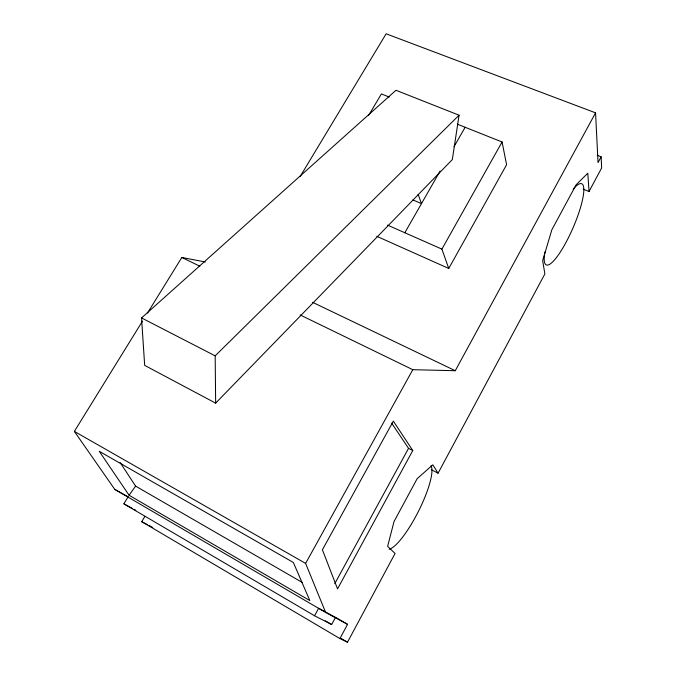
<?xml version="1.0" encoding="UTF-8"?>
<svg xmlns="http://www.w3.org/2000/svg" width="676" height="676" viewBox="0 0 676 676"><rect width="100%" height="100%" fill="white"/><g stroke="black" fill="none" stroke-linecap="round" stroke-linejoin="round"><path stroke-width="1.01" d="M459.063 115.207L452.32 159.595L215.652 403.133L144.672 365.378L141.546 317.923L395.975 90.28L459.063 115.207L215.171 355.855L215.652 403.133M144.799 516.506L141.732 521.695L339.91 638.567L347.506 642.2L395.063 553.458L387.618 546.343L394.04 521.517L417.168 478.659L432.834 464.834L438.082 473.192L544.873 273.924L542.667 260.683L551.836 229.815L576.138 184.785L587.799 173.225L589.033 191.519L583.168 189.153M589.033 191.519L601.632 168.003L601.141 156.815L597.204 155.277M339.91 638.567L347.565 624.337L335.744 617.442M601.141 156.815L598.032 162.595L595.564 112.841L386.131 33.8L300.178 176.478M331.646 624.523L335.499 617.391L318.658 608.239L314.551 615.768L331.646 624.523L325.274 620.788M334.789 583.658L408.532 448.34L391.649 423.142M300.152 314.948L412.791 369.688L455.269 370.718L595.564 112.841M412.782 450.52L337.535 588.889L322.41 549.782L393.339 421.131L412.782 450.52L408.532 448.34M347.565 624.337L325.655 612.456L305.62 563.395L412.791 369.688M376.785 236.304L448.754 268.465L506.603 164.724L502.074 141.985L457.331 124.164M448.754 268.465L441.91 249.123L502.074 141.985M404.823 232.747L440.084 171.07M454.002 146.743L465.13 127.274M368.538 115.537L381.408 93.93L389.182 97.023M314.551 615.768L123.885 503.84L128.001 496.97M325.655 612.456L114.751 489.356L74.368 431.398L142.501 321.117M147.486 313.047L181.827 257.463L205.318 261.992M129.074 495.238L99.271 451.306L293.35 562.483L309.845 600.584L129.074 495.238L135.606 486.112L120.159 462.561M412.85 199.893L421.486 203.603L418.131 194.316M387.542 225.116L441.91 249.123M312.616 302.324L455.269 370.718M181.827 257.463L199.809 266.2M141.546 317.923L215.171 355.855M431.541 469.82L438.082 473.192M141.732 521.695L147.258 524.584M149.1 525.548L152.784 527.483M123.885 503.84L132.166 508.318M134.009 509.307L135.851 510.304M114.751 489.356L128.432 497.004M74.368 431.398L305.62 563.395M135.606 486.112L302.434 582.543M341.143 638.448L347.506 642.2M430.992 465.73A47.345 11.027 -63.1 0 1 418.706 510.819A47.345 11.027 -63.1 0 1 389.173 549.216M573.18 189.17A44.295 9.675 -66.4 0 1 582.188 201.228A44.295 9.675 -66.4 0 1 557.455 256.196A44.295 9.675 -66.4 0 1 544.898 252.013"/></g></svg>
